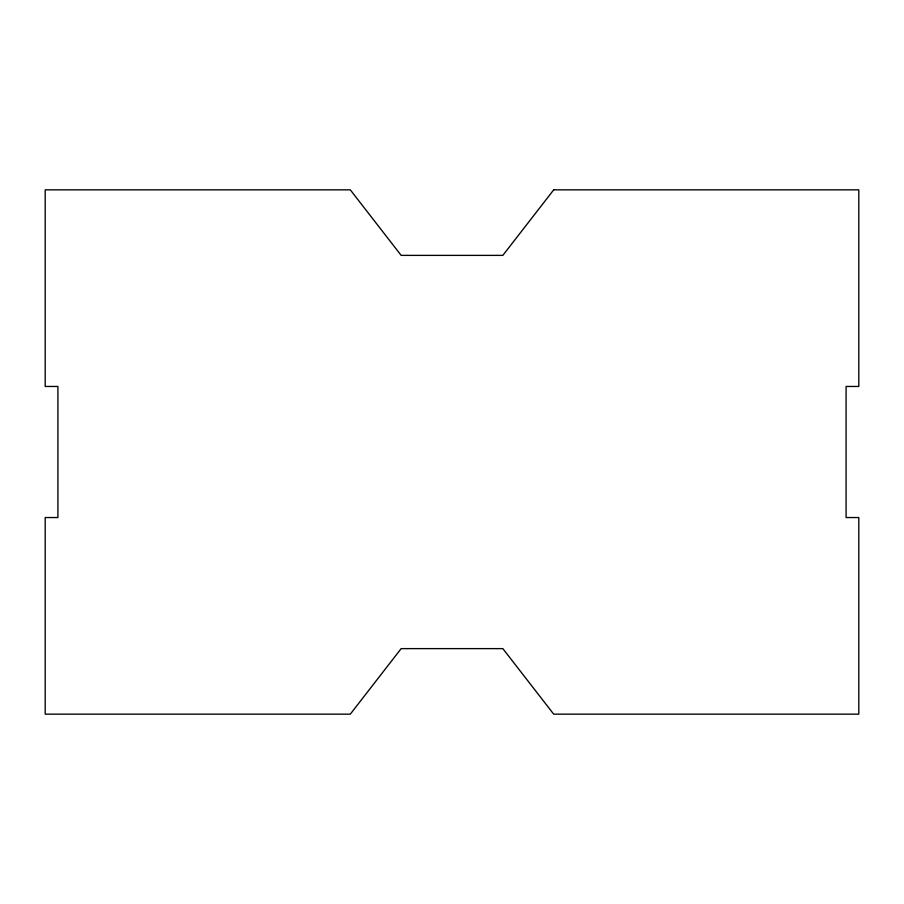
<?xml version="1.0" encoding="UTF-8"?>
<svg xmlns="http://www.w3.org/2000/svg" width="904" height="904" viewBox="0 0 904 904"><rect width="100%" height="100%" fill="white"/><g stroke="black" fill="none" stroke-linecap="round" stroke-linejoin="round"><path stroke-width="1.36" d="M553.7 189.84L502.85 255.38L401.15 255.38L350.3 189.84L45.2 189.84L45.2 386.46L57.912 386.46L57.912 517.54L45.2 517.54L45.2 714.16L350.3 714.16L401.15 648.62L502.85 648.62L553.7 714.16L858.8 714.16L858.8 517.54L846.087 517.54L846.087 386.46L858.8 386.46L858.8 189.84L553.7 189.84"/></g></svg>
